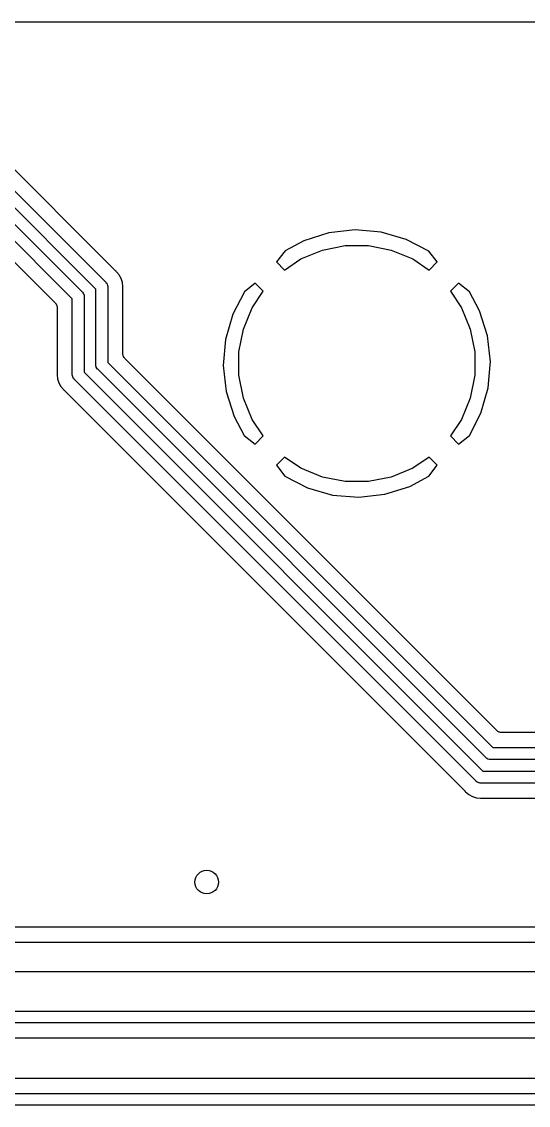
# Model space of a CAD drawing. Extents: x 49 to 143, y -158 to -38.
# Drawn here: x 79.79 to 88.38, y -57.88 to -39.52 of the extents above; entities that cross this region are included whole.
import ezdxf

# ---------------------------------------------------------------- set-up
doc = ezdxf.new("R2010")
doc.units = 0
doc.layers.add('BLACK', color=7, linetype='CONTINUOUS')

msp = doc.modelspace()

# ---------------------------------------------------------------- linework, layer by layer
at = {"layer": 'BLACK', "linetype": 'CONTINUOUS'}
for p, q in [((55.3157, -39.522), (137, -39.522)), ((81.3363, -43.694), (78.6837, -41.0414)), ((78.4909, -41.2078), (81.2202, -43.9371)), ((81.053, -44.0527), (78.3753, -41.375)), ((78.5602, -41.8428), (80.8202, -44.1028)), ((80.653, -44.2184), (78.4446, -42.01)), ((78.3766, -42.3012), (80.3618, -44.2864)), ((85.0044, -43.1009), (84.5805, -43.236)), ((85.4457, -43.0513), (85.0044, -43.1009)), ((85.8881, -43.0887), (85.4457, -43.0513)), ((86.3147, -43.2117), (85.8881, -43.0887)), ((84.5805, -43.236), (84.2591, -43.4078)), ((84.8936, -43.3929), (85.28, -43.316)), ((85.28, -43.316), (85.674, -43.316)), ((85.674, -43.316), (86.0604, -43.3929)), ((86.6955, -43.4085), (86.3147, -43.2117)), ((84.2591, -43.4078), (84.114, -43.5938)), ((84.5296, -43.5436), (84.8936, -43.3929)), ((86.0604, -43.3929), (86.4244, -43.5436)), ((86.84, -43.5938), (86.6955, -43.4085)), ((81.3364, -43.6941), (81.3363, -43.694)), ((81.3866, -43.7443), (81.3364, -43.6941)), ((84.114, -43.5938), (84.2504, -43.7302)), ((84.2504, -43.7302), (84.5296, -43.5436)), ((86.4244, -43.5436), (86.7036, -43.7302)), ((86.7036, -43.7302), (86.84, -43.5938)), ((81.3907, -43.7477), (81.3866, -43.7443)), ((81.3945, -43.7515), (81.3907, -43.7477)), ((81.3958, -43.7526), (81.3945, -43.7515)), ((81.4045, -43.7598), (81.3958, -43.7526)), ((81.4488, -43.8137), (81.4045, -43.7598)), ((81.4586, -43.8322), (81.4488, -43.8137)), ((81.4816, -43.8752), (81.4586, -43.8322)), ((81.5019, -43.9419), (81.4816, -43.8752)), ((81.053, -45.3341), (81.053, -44.0527)), ((81.2202, -43.9371), (81.2241, -43.9402)), ((81.2241, -43.9402), (81.2365, -43.9555)), ((81.2365, -43.9555), (81.2441, -43.9696)), ((81.2441, -43.9696), (81.2458, -43.9728)), ((81.2458, -43.9728), (81.2516, -43.9917)), ((81.2516, -43.9917), (81.2535, -44.0113)), ((81.2535, -44.0113), (81.253, -44.0162)), ((81.253, -44.0162), (81.253, -45.2976)), ((81.5087, -44.0113), (81.5019, -43.9419)), ((81.507, -44.0332), (81.5076, -44.0278)), ((81.507, -44.0349), (81.507, -44.0332)), ((81.507, -45.1398), (81.507, -44.0349)), ((81.5076, -44.0225), (81.5087, -44.0113)), ((81.5076, -44.0278), (81.5076, -44.0225)), ((83.7548, -43.953), (83.5695, -44.0975)), ((83.8912, -44.0894), (83.7548, -43.953)), ((87.1992, -43.953), (87.0628, -44.0894)), ((87.3852, -44.0981), (87.1992, -43.953)), ((80.653, -45.4998), (80.653, -44.2184)), ((80.8202, -44.1028), (80.824, -44.1059)), ((80.824, -44.1059), (80.8365, -44.1212)), ((80.8365, -44.1212), (80.8449, -44.1368)), ((80.8449, -44.1368), (80.8458, -44.1385)), ((80.8458, -44.1385), (80.8514, -44.1568)), ((80.8514, -44.1568), (80.8515, -44.1574)), ((80.8515, -44.1574), (80.853, -44.1721)), ((80.853, -44.1721), (80.853, -44.1721)), ((80.853, -44.1721), (80.8535, -44.177)), ((80.8535, -44.177), (80.853, -44.1819)), ((80.853, -44.1819), (80.853, -45.4633)), ((83.5695, -44.0975), (83.3727, -44.4783)), ((83.7046, -44.3686), (83.8912, -44.0894)), ((87.0628, -44.0894), (87.2494, -44.3686)), ((87.557, -44.4195), (87.3852, -44.0981)), ((80.3618, -44.2864), (80.3621, -44.2867)), ((80.3621, -44.2867), (80.3621, -44.2867)), ((80.3621, -44.2867), (80.3621, -44.2868)), ((80.3621, -44.2868), (80.363, -44.2877)), ((80.363, -44.2877), (80.3704, -44.2969)), ((80.3704, -44.2969), (80.3778, -44.3059)), ((80.3778, -44.3059), (80.3781, -44.3065)), ((80.3781, -44.3065), (80.3785, -44.3071)), ((80.3785, -44.3071), (80.3839, -44.3175)), ((80.3839, -44.3175), (80.3894, -44.3278)), ((80.3894, -44.3278), (80.3896, -44.3285)), ((80.3896, -44.3285), (80.3899, -44.3291)), ((80.3899, -44.3291), (80.3932, -44.3404)), ((80.3932, -44.3404), (80.3966, -44.3516)), ((80.3966, -44.3516), (80.3966, -44.3522)), ((80.3966, -44.3522), (80.3968, -44.3529)), ((80.3968, -44.3529), (80.3978, -44.3646)), ((80.3978, -44.3646), (80.399, -44.3762)), ((80.399, -44.3762), (80.399, -45.4811)), ((83.5539, -44.7326), (83.7046, -44.3686)), ((87.2494, -44.3686), (87.4001, -44.7326)), ((87.6921, -44.8434), (87.557, -44.4195)), ((83.3727, -44.4783), (83.2497, -44.9049)), ((83.477, -45.119), (83.5539, -44.7326)), ((87.4001, -44.7326), (87.477, -45.119)), ((83.2497, -44.9049), (83.2123, -45.3473)), ((87.7417, -45.2847), (87.6921, -44.8434)), ((81.5081, -45.1514), (81.507, -45.1398)), ((81.5092, -45.1631), (81.5081, -45.1514)), ((81.5094, -45.1638), (81.5092, -45.1631)), ((81.5094, -45.1644), (81.5094, -45.1638)), ((81.5128, -45.1756), (81.5094, -45.1644)), ((83.477, -45.513), (83.477, -45.119)), ((87.477, -45.119), (87.477, -45.513)), ((81.0525, -45.339), (81.053, -45.3341)), ((81.0544, -45.3586), (81.0525, -45.339)), ((81.253, -45.2976), (87.7794, -51.824)), ((81.5161, -45.1869), (81.5128, -45.1756)), ((81.5164, -45.1875), (81.5161, -45.1869)), ((81.5166, -45.1882), (81.5164, -45.1875)), ((81.5221, -45.1985), (81.5166, -45.1882)), ((81.5275, -45.2089), (81.5221, -45.1985)), ((81.5279, -45.2095), (81.5275, -45.2089)), ((81.5282, -45.21), (81.5279, -45.2095)), ((81.5356, -45.2191), (81.5282, -45.21)), ((81.543, -45.2283), (81.5356, -45.2191)), ((81.5439, -45.2292), (81.543, -45.2283)), ((81.5439, -45.2293), (81.5439, -45.2292)), ((81.5442, -45.2296), (81.5439, -45.2293)), ((81.5439, -45.2293), (81.5439, -45.2293)), ((81.7535, -45.4388), (81.5442, -45.2296)), ((83.2123, -45.3473), (83.2619, -45.7886)), ((87.7043, -45.7271), (87.7371, -45.3384)), ((87.7371, -45.3384), (87.7372, -45.3382)), ((87.7372, -45.3382), (87.7417, -45.2847)), ((80.3984, -45.4935), (80.3973, -45.5047)), ((80.3973, -45.5047), (80.4041, -45.5741)), ((80.399, -45.4828), (80.3984, -45.4882)), ((80.3984, -45.4882), (80.3984, -45.4935)), ((80.399, -45.4811), (80.399, -45.4828)), ((80.6525, -45.5047), (80.653, -45.4998)), ((80.6544, -45.5243), (80.6525, -45.5047)), ((80.6591, -45.5396), (80.6544, -45.5243)), ((80.6602, -45.5431), (80.6591, -45.5396)), ((80.853, -45.4633), (87.6137, -52.224)), ((81.0563, -45.3648), (81.0544, -45.3586)), ((81.0602, -45.3775), (81.0563, -45.3648)), ((81.0695, -45.3948), (81.0602, -45.3775)), ((81.0819, -45.4101), (81.0695, -45.3948)), ((81.0858, -45.4132), (81.0819, -45.4101)), ((87.6638, -51.9912), (81.0858, -45.4132)), ((81.7535, -45.4389), (81.7535, -45.4388)), ((83.4321, -47.1175), (81.7535, -45.4389)), ((83.5539, -45.8994), (83.477, -45.513)), ((87.477, -45.513), (87.4001, -45.8994)), ((80.4041, -45.5741), (80.4194, -45.6246)), ((80.4194, -45.6246), (80.4194, -45.6246)), ((80.4194, -45.6246), (80.4244, -45.6408)), ((80.4244, -45.6408), (80.4572, -45.7023)), ((80.4572, -45.7023), (80.5015, -45.7562)), ((80.6694, -45.5605), (80.6602, -45.5431)), ((80.6819, -45.5757), (80.6694, -45.5605)), ((80.6857, -45.5789), (80.6819, -45.5757)), ((87.4981, -52.3912), (80.6857, -45.5789)), ((80.5015, -45.7562), (80.5101, -45.7633)), ((80.5101, -45.7633), (80.5115, -45.7645)), ((80.5115, -45.7645), (80.5152, -45.7683)), ((80.5152, -45.7683), (80.5194, -45.7717)), ((80.5194, -45.7717), (87.3053, -52.5576)), ((83.2619, -45.7886), (83.397, -46.2125)), ((83.7046, -46.2634), (83.5539, -45.8994)), ((87.4001, -45.8994), (87.2494, -46.2634)), ((87.5813, -46.1537), (87.7043, -45.7271)), ((83.397, -46.2125), (83.5688, -46.534)), ((83.8912, -46.5426), (83.7046, -46.2634)), ((87.2494, -46.2634), (87.0628, -46.5426)), ((87.3845, -46.5345), (87.5813, -46.1537)), ((83.5688, -46.534), (83.7548, -46.679)), ((83.7548, -46.679), (83.8912, -46.5426)), ((87.0628, -46.5426), (87.1992, -46.679)), ((87.1992, -46.679), (87.3845, -46.5345)), ((84.2504, -46.9018), (84.114, -47.0382)), ((84.5296, -47.0884), (84.2504, -46.9018)), ((86.7036, -46.9018), (86.4244, -47.0884)), ((86.84, -47.0382), (86.7036, -46.9018)), ((83.4322, -47.1175), (83.4321, -47.1175)), ((87.8474, -51.5328), (83.4322, -47.1175)), ((84.114, -47.0382), (84.2585, -47.2235)), ((84.8936, -47.2391), (84.5296, -47.0884)), ((86.4244, -47.0884), (86.0604, -47.2391)), ((86.695, -47.2242), (86.84, -47.0382)), ((84.2585, -47.2235), (84.6393, -47.4203)), ((85.28, -47.316), (84.8936, -47.2391)), ((85.674, -47.316), (85.28, -47.316)), ((86.0604, -47.2391), (85.674, -47.316)), ((86.3735, -47.396), (86.695, -47.2242)), ((84.6393, -47.4203), (85.0659, -47.5433)), ((85.0659, -47.5433), (85.5083, -47.5807)), ((85.5083, -47.5807), (85.9496, -47.5311)), ((85.9496, -47.5311), (86.3735, -47.396)), ((87.8565, -51.5402), (87.8474, -51.5328)), ((87.8655, -51.5478), (87.8565, -51.5402)), ((87.8661, -51.5481), (87.8655, -51.5478)), ((87.8666, -51.5485), (87.8661, -51.5481)), ((87.8769, -51.5541), (87.8666, -51.5485)), ((87.8872, -51.5597), (87.8769, -51.5541)), ((87.8878, -51.5599), (87.8872, -51.5597)), ((87.8884, -51.5602), (87.8878, -51.5599)), ((87.8997, -51.5637), (87.8884, -51.5602)), ((87.9108, -51.5672), (87.8997, -51.5637)), ((87.9115, -51.5673), (87.9108, -51.5672)), ((87.9121, -51.5675), (87.9115, -51.5673)), ((87.9238, -51.5687), (87.9121, -51.5675)), ((87.9355, -51.57), (87.9238, -51.5687)), ((87.9368, -51.57), (87.9355, -51.57)), ((87.9372, -51.57), (87.9368, -51.57)), ((87.9368, -51.57), (87.9368, -51.57)), ((87.9368, -51.57), (87.9368, -51.57)), ((91.4551, -51.57), (87.9372, -51.57)), ((87.7794, -51.824), (91.4738, -51.824)), ((87.6669, -51.995), (87.6638, -51.9912)), ((87.6822, -52.0075), (87.6669, -51.995)), ((87.6995, -52.0168), (87.6822, -52.0075)), ((87.7184, -52.0225), (87.6995, -52.0168)), ((87.6995, -52.0168), (87.6995, -52.0168)), ((87.7202, -52.0227), (87.7184, -52.0225)), ((87.7331, -52.024), (87.7202, -52.0227)), ((87.738, -52.0245), (87.7331, -52.024)), ((87.7331, -52.024), (87.7331, -52.024)), ((87.7429, -52.024), (87.738, -52.0245)), ((91.4373, -52.024), (87.7429, -52.024)), ((87.6137, -52.224), (91.3081, -52.224)), ((87.5012, -52.3951), (87.4981, -52.3912)), ((87.5165, -52.4075), (87.5012, -52.3951)), ((87.5338, -52.4168), (87.5165, -52.4075)), ((87.547, -52.4208), (87.5338, -52.4168)), ((87.5527, -52.4226), (87.547, -52.4208)), ((87.5547, -52.4228), (87.5527, -52.4226)), ((87.5674, -52.424), (87.5547, -52.4228)), ((87.5723, -52.4245), (87.5674, -52.424)), ((87.5674, -52.424), (87.5674, -52.424)), ((87.5772, -52.424), (87.5723, -52.4245)), ((91.2716, -52.424), (87.5772, -52.424)), ((87.3053, -52.5576), (87.3065, -52.5589)), ((87.3065, -52.5589), (87.3099, -52.5631)), ((87.3099, -52.5631), (87.3136, -52.5668)), ((87.3136, -52.5668), (87.3208, -52.5755)), ((87.3208, -52.5755), (87.3747, -52.6198)), ((87.3747, -52.6198), (87.4362, -52.6526)), ((87.4362, -52.6526), (87.4874, -52.6682)), ((87.4874, -52.6682), (87.4875, -52.6682)), ((87.4875, -52.6682), (87.5029, -52.6729)), ((87.5029, -52.6729), (87.5723, -52.6797)), ((87.5723, -52.6797), (87.5835, -52.6786)), ((87.5835, -52.6786), (87.5852, -52.6784)), ((87.5852, -52.6784), (87.5906, -52.6785)), ((87.5906, -52.6785), (87.5959, -52.678)), ((87.5959, -52.678), (91.1138, -52.678)), ((92.6674, -54.868), (79.1284, -54.868)), ((78.9706, -55.122), (92.6861, -55.122)), ((92.5948, -55.622), (78.8793, -55.622)), ((78.7691, -56.288), (92.9317, -56.288)), ((92.8951, -56.488), (78.7325, -56.488)), ((78.7513, -56.742), (92.7373, -56.742)), ((93.1723, -57.431), (78.3042, -57.431)), ((78.1464, -57.685), (93.763, -57.685)), ((93.7264, -57.885), (78.1099, -57.885))]:
    msp.add_line(p, q, dxfattribs=at)
at = {"layer": 'BLACK'}
msp.add_circle((82.931, -54.102), 0.2, dxfattribs=at)

doc.saveas('drawing.dxf')
